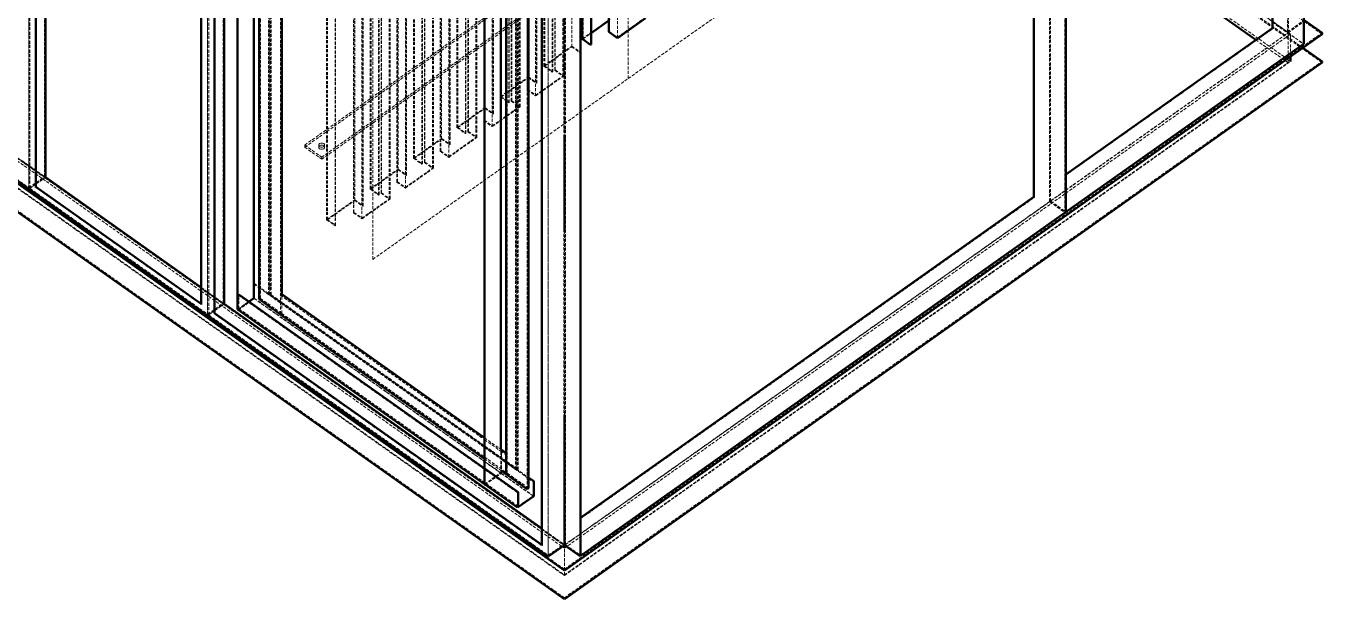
# Model space of a CAD drawing. Header units: millimetres. Extents: x 589 to 12190, y 300 to 8700.
# Drawn here: x 1816 to 3431, y 688 to 1402 of the extents above; entities that cross this region are included whole.
import ezdxf

# ---------------------------------------------------------------- set-up
doc = ezdxf.new("R2010")
doc.units = ezdxf.units.MM
doc.linetypes.add('Hidden', pattern=[15, 5, -3, 5, -2])
for name, color, linetype, lineweight in [('Default', 7, 'Continuous', 50), ('Edges', 7, 'Hidden', 15), ('HiddenEdges', 2, 'Hidden', 15), ('HiddenSilhouettes', 2, 'Hidden', 15), ('HiddenWires', 7, 'Hidden', 15), ('Silhouettes', 7, 'Continuous', 50), ('Wires', 7, 'Hidden', 15)]:
    doc.layers.add(name, color=color, linetype=linetype, lineweight=lineweight)

# ---------------------------------------------------------------- blocks, each defined once
blk = doc.blocks.new('Isometric')
at = {"layer": 'Edges'}
for points in [[(1863.650626169547, -1528.81164213753), (1863.650761888882, 159.4763739560417)], [(1838.477554274986, -1511.011591890284), (1838.477687132474, 141.6763196615316)], [(1813.304573582638, -1503.638581766499), (1813.304704416501, 123.8763304494464)], [(-253.1442406604383, -1769.660158857627), (-253.1441048046804, -79.67512111748465)], [(-242.537637487073, -1766.553558077629), (-242.5375033366176, -97.78172258760696)], [(1467.670894372296, -1808.811633943153), (1467.671030091632, -120.5236178495807)], [(1468.519387866578, -1809.060186412873), (1468.519523722335, -119.0751486727308)], [(1417.324755468646, -1783.638634607283), (1417.324886302508, -156.1237223913381)], [(43.84062431954362, -1979.660175600026), (43.84076017530151, -289.6751378598833)], [(54.44722749290804, -1976.553574820027), (54.44736164336337, -307.7817393300052)], [(-1866.762006890896, -630.6600680500462), (636.396134848756, -2400.660204958135)], [(-1840.599061282694, -659.5362193291564), (636.3961340146302, -2411.036358968734)], [(-1866.762010699405, -678.0362208040824), (636.396136989013, -2448.036361918585)], [(609.5260814242706, -2379.660207490308), (609.526217280028, -689.6751697501661)], [(679.8831377737974, -1530.758667846872), (679.8832025752904, -724.657001561252)], [(724.4308640640802, -1519.258666930026), (724.4309288655722, -713.1570006444058)], [(636.3961919389694, -1684.483416904638), (636.3962534905536, -918.8091517162547)], [(94.75231909694685, -1970.405350273822), (94.75238824127473, -1110.280745317998)], [(164.6851818131445, -1977.75793663263), (164.685243253215, -1213.470856596686)], [(504.8742754978739, -2260.405373394277), (504.8743446422022, -1400.280768438453)], [(1469.367920943171, -1746.838554360077), (1813.304573582638, -1503.638581766499)], [(1812.456079923681, -1503.038606132728), (1813.304573582638, -1503.638581766499)], [(636.3961407975221, -2400.660209164548), (1895.046139763605, -1510.660138208652)], [(1469.367918919546, -1772.011553695947), (1838.477597240431, -1511.011561509122)], [(1469.367916057698, -1807.611658237704), (1863.650626169547, -1528.81164213753)], [(636.396136989013, -2448.036361918585), (1895.046135955096, -1558.036290962689)], [(-241.6891085334773, -1761.911628301363), (-225.4256562151486, -1750.411629311024)], [(-242.537637487073, -1766.553558077629), (-241.689108858403, -1765.953557648323)], [(663.2662362120841, -2316.838599803741), (1417.324755468646, -1783.638634607283)], [(1416.476261809689, -1783.038658973512), (1417.324755468646, -1783.638634607283)], [(663.2662341884584, -2342.011599139611), (1442.497822477735, -1791.011583695906)], [(1442.497822477735, -1791.011583695906), (1467.670894372296, -1808.811633943153)], [(663.266231326611, -2377.611703681368), (1467.670894372296, -1808.811633943153)], [(636.396155008018, -2143.887976017667), (636.3961796286521, -1837.618269942314)], [(120.4910064303544, -1927.598032653361), (129.329842264242, -1933.848033552312)], [(94.75232107509783, -1945.798034092448), (558.6143959009742, -2273.79806024248)], [(120.4910045431534, -1951.073973759199), (503.7429248641142, -2222.07401172202)], [(54.44722749290804, -1976.553574820027), (55.29575612157851, -1975.953574390722)], [(54.44722749290804, -1976.553574820027), (598.9194799562079, -2361.553605514424)], [(576.9284596317311, -2250.348058384833), (584.3530812562303, -2255.598058803393)], [(584.3530812562303, -2255.598058803393), (585.4844520586767, -2254.798058727691)], [(558.6143939228232, -2298.405376423854), (558.6143959009742, -2273.79806024248)], [(636.3961375819731, -2360.66020597552), (636.3961426977012, -2297.022829055344)], [(636.3961406269918, -2402.781529338984), (636.3961407975221, -2400.660209164548)], [(636.3961368184828, -2450.15768209302), (636.396136989013, -2448.036361918585)]]:
    blk.add_lwpolyline(points, dxfattribs=at)
for points in [[(1442.497822477735, -1791.011583695906, 0), (1442.497955335223, -138.3236721440908, 0)], [(662.4177031354911, -2379.060231856537, 0), (662.417838991249, -689.0751941163946, 0)], [(574.8071382140715, -2267.757959753085, 0), (574.8072057241952, -1427.962125197551, 0)], [(1838.477597240426, -1511.011622271438, 0), (1863.650626169547, -1528.81164213753, 0)], [(636.3961340146302, -2411.036358968734, 0), (1842.720234147293, -1558.036290962689, 0)], [(-242.537637487073, -1766.553558077629, 0), (33.23402285148177, -1961.553573624141, 0)], [(164.6851843710983, -1945.938134016093, 0), (503.742927789126, -2185.688169086819, 0)], [(55.29575644650413, -1971.911645043761, 0), (71.55920876483333, -1960.411646053422, 0)], [(530.6129638690923, -2204.688154244454, 0), (539.4517997029802, -2210.938155143405, 0)], [(531.4129638228014, -2241.639684353111, 0), (584.3530793690293, -2279.073999909231, 0)], [(584.3530793690293, -2279.073999909231, 0), (584.3530812562303, -2255.598058803393, 0)], [(558.6143959009742, -2273.79806024248, 0), (559.7457656076022, -2272.998060941639, 0)], [(559.7457637204016, -2296.474002047477, 0), (584.3530793690293, -2279.073999909231, 0)], [(636.3961340146302, -2411.036358968734, 0), (636.3961346782257, -2402.781525132571, 0)]]:
    blk.add_polyline3d(points, dxfattribs=at)
blk.add_polyline3d([(1838.477597240426, -1511.011622271438, 0)], close=True, dxfattribs=at)
at = {"layer": 'HiddenEdges'}
for points in [[(-634.274957512054, 238.7186812564878), (1842.720237785271, -1512.781458383089)], [(-608.1120080953433, 257.218682731414), (1895.046139593075, -1512.781458383088)], [(-608.1120119038521, 209.8425299773776), (1895.046135784566, -1560.157611137125)], [(-227.1226780934803, -1749.211653605576), (-227.1225423741439, -60.92363751200355)], [(-253.1442056225128, -1767.611654691059), (-253.1440699031764, -79.32363859748693)], [(1442.49782231306, -1790.660160531856), (1442.497958168818, -100.6751227917134)], [(1468.519351933931, -1746.23863200701), (1468.51948360601, -108.2966837060053)], [(69.86214372812674, -1959.211639830394), (69.86227944746315, -270.9236237368223)], [(34.08255148015178, -1960.953573194837), (34.0826856306071, -292.1817377048151)], [(43.8406161990938, -1977.611640915878), (43.84075191843021, -289.3236248223056)], [(-1838.477741230248, -660.1575393840037), (636.3961336029338, -2410.157678903992)], [(635.5476008328528, -2359.211671720676), (635.5477365521897, -670.9236556271044)], [(662.4176672028434, -2316.238677450674), (662.4177988749229, -678.2967291496689)], [(599.7680085848779, -2360.953605085119), (599.7681427353332, -692.1817695950976)], [(609.5260733038208, -2377.61167280616), (609.5262090231563, -689.3236567125882)], [(711.1372643573263, -1508.658659981418), (711.1373291588193, -702.556993695797)], [(648.7703965004594, -1533.958649791446), (648.7704613019519, -727.8569835058258)], [(662.0640392691207, -1543.358674954933), (662.0641040706128, -737.257008669312)], [(616.2435310845012, -1575.75867143453), (616.2435958859942, -769.6570051489093)], [(621.1932782714466, -1572.25867115549), (621.1933430729396, -766.1570048698693)], [(576.6455089192568, -1584.958653857459), (576.6455737207493, -778.8569875718379)], [(589.9391516879182, -1594.358679020945), (589.9392164894107, -788.2570127353242)], [(549.068390690245, -1623.258675221502), (549.068455491737, -817.1570089358815)], [(575.372770086828, -1604.658667635088), (575.3728348883196, -798.5570013494669)], [(504.5206213380548, -1635.95865792347), (504.5206861395473, -829.8569916378499)], [(517.8142641067161, -1645.358683086957), (517.8143289082086, -839.257016801336)], [(544.1186435032996, -1626.758675500542), (544.1187083047917, -820.6570092149216)], [(516.5414822123794, -1666.258678649708), (516.5415470138714, -860.1570123640872)], [(432.3957337568522, -1686.958661989482), (432.3957985583447, -880.8569957038617)], [(471.9937559220966, -1677.758679566554), (471.9938207235896, -871.6570132809334)], [(476.943503109042, -1674.258679287514), (476.943567910535, -868.1570130018933)], [(431.1229949244234, -1706.658675767111), (431.123059725915, -900.5570094814907)], [(445.6893765255136, -1696.358687152969), (445.6894413270061, -890.257020867348)], [(399.8688683408946, -1728.758683632566), (399.8689331423866, -922.6570173469456)], [(404.8186155278399, -1725.258683353526), (404.818680329332, -919.1570170679054)], [(444.4165946311764, -1717.25868271572), (444.4166594326693, -911.1570164300995)], [(360.2708461756497, -1737.958666055494), (360.2709109771422, -931.8569997698739)], [(373.5644889443111, -1747.358691218981), (373.5645537458036, -941.2570249333601)], [(358.9981073432205, -1757.658679833123), (358.9981721447134, -951.557013547503)], [(372.2917070499743, -1768.258686781732), (372.2917718514664, -962.1570204961113)], [(288.1459585944472, -1788.958670121506), (288.1460233959397, -982.8570038358855)], [(327.7439807596916, -1779.758687698578), (327.7440455611845, -973.6570214129572)], [(332.693727946637, -1776.258687419538), (332.6937927481299, -970.1570211339172)], [(286.8732197620184, -1808.658683899135), (286.8732845635104, -1002.557017613515)], [(301.439601363109, -1798.358695284992), (301.4396661646015, -992.2570289993719)], [(255.6190931784895, -1830.75869176459), (255.6191579799815, -1024.657025478969)], [(300.1668194687713, -1819.258690847744), (300.1668842702643, -1013.157024562123)], [(120.4910054193997, -1950.605349458192), (120.4910745637276, -1090.480744502368)], [(131.4511608827816, -1951.257934579504), (131.4512305159642, -1085.052196684868)], [(148.4924364452754, -1945.798034092448), (148.4925035205042, -1111.412098814349)], [(-1032.375960876972, -1180.660111899185), (-226.2741845027354, -1750.660157342838)], [(-1031.527432822276, -1180.908639931), (-225.4256564480393, -1750.908685374653)], [(145.0983259723289, -1944.998035566467), (145.0983887274583, -1164.352211374077)], [(541.573117283709, -2241.257957699959), (541.5731869168917, -1375.052219805323)], [(530.6129780047177, -2240.60538402274), (530.613047149046, -1380.480779066916)], [(1838.47759720047, -1511.508666312145), (1838.477607915882, -1378.213710829284)], [(557.4830220437566, -2236.598057288605), (557.4830891189854, -1402.212122010506)], [(559.4629209691107, -2235.198057141225), (559.4629880443404, -1400.812121863127)], [(531.7443336337278, -2216.798055698114), (531.7443963888581, -1436.152231505724)], [(555.2202715836625, -2234.998051057527), (555.2203343387919, -1454.352226865137)], [(1812.45608085836, -1491.411618925398), (1837.629060519561, -1509.211603953809)], [(-226.2741845709475, -1751.50868544633), (-226.2741668725539, -1531.348563866961)], [(636.3961336029338, -2410.157678903992), (1838.477593289642, -1560.157611137125)], [(233.3452377559738, -1720.442682703963), (233.3452380401909, -1716.907149079904)], [(1469.367845592887, -1746.838607640781), (1469.367920943171, -1746.838554360077)], [(1444.194844163137, -1789.811607990458), (1469.367918919546, -1772.011553695947)], [(636.3961375819731, -2360.66020597552), (1442.49782231306, -1790.660160531856)], [(70.71068040903447, -1961.508702188729), (70.71069036842937, -1837.618269942314)], [(120.4910064303544, -1927.598032653361), (121.6223772328008, -1926.798032577659)], [(129.329842264242, -1933.848033552312), (209.8057896594451, -1990.753122979991)], [(95.88368889452477, -1968.473975897445), (95.88369078172627, -1944.998034791607)], [(121.6223752546498, -1951.405348759034), (585.4844500805257, -2279.405374909065)], [(147.3610656428291, -1946.598034168149), (148.4924364452754, -1945.798034092448)], [(148.4924364452754, -1945.798034092448), (558.6143928462029, -2235.798057212903)], [(70.71068047724611, -1960.660174085237), (636.3961375819731, -2360.66020597552)], [(473.7615463962939, -2177.398032772707), (576.9284596317311, -2250.348058384833)], [(503.742927789126, -2185.688169086819), (530.6129638690923, -2204.688154244454)], [(530.6129628312815, -2217.598055773816), (531.7443336337278, -2216.798055698114)], [(663.2661608618, -2316.838653084445), (663.2662362120841, -2316.838599803741)], [(636.3961346782257, -2402.781525132571), (636.396137652609, -2365.781526389133)], [(636.396137513761, -2361.508734079011), (636.3961375819731, -2360.66020597552)]]:
    blk.add_lwpolyline(points, dxfattribs=at)
blk.add_lwpolyline([(1838.477597268682, -1510.660138208653)], close=True, dxfattribs=at)
for points in [[(588.6663697935805, -1615.258674583696, 0), (588.666434595074, -809.1570082980754, 0)], [(503.2478825056251, -1655.658671701099, 0), (503.2479473071185, -849.5570054154789, 0)], [(1273.640633658237, -1110.908658788091, 0), (1839.326090762963, -1510.908690678374, 0)], [(121.6223772328008, -1926.798032577659, 0), (121.6224399879306, -1146.152208385269, 0)], [(1812.456080790148, -1492.26014702889, 0), (1838.477554303242, -1510.660107827498, 0)], [(1838.477597268682, -1510.660138208653, 0), (1864.499162822199, -1529.06016408967, 0)], [(-251.4471837441811, -1768.811630396508, 0), (-241.6891085334773, -1761.911628301363, 0)], [(-226.2741845027354, -1750.660157342838, 0), (70.71068047724657, -1960.660174085237, 0)], [(-225.4256564480393, -1750.908685374653, 0), (71.55920853194266, -1960.908702117051, 0)], [(93.62094926169675, -1969.605350972981, 0), (120.4910054193997, -1950.605349458192, 0)], [(120.4910054193997, -1950.605349458192, 0), (121.6223752546498, -1951.405348759034, 0)], [(129.3298407440989, -1952.757934639488, 0), (131.4511608827816, -1951.257934579504, 0)], [(131.4511608827816, -1951.257934579504, 0), (166.8065019518272, -1976.257936572647, 0)], [(148.4924364452754, -1945.798034092448, 0), (149.3409645681832, -1945.19803402077, 0)], [(43.84062431954317, -1979.660175600025, 0), (70.71068047724611, -1960.660174085237, 0)], [(45.53768123579994, -1978.811647138906, 0), (55.29575644650413, -1971.911645043761, 0)], [(70.71068040903401, -1961.508702188729, 0), (71.5592085319422, -1960.908702117051, 0)], [(71.5592085319422, -1960.908702117051, 0), (637.2446656366687, -2360.908734007334, 0)], [(166.8065019518272, -1976.257936572647, 0), (541.573117283709, -2241.257957699959, 0)], [(531.7443336337278, -2216.798055698114, 0), (556.3516423861088, -2234.198050981825, 0)], [(539.4517997029802, -2210.938155143405, 0), (541.5731198416629, -2209.438155083421, 0)], [(503.7429248641142, -2222.07401172202, 0), (531.4129638228014, -2241.639684353111, 0)], [(503.7429218470147, -2259.605385537529, 0), (530.6129780047177, -2240.60538402274, 0)], [(530.6129780047177, -2240.60538402274, 0), (531.7443316555768, -2241.405371879488, 0)], [(539.4517971450264, -2242.757957759943, 0), (541.573117283709, -2241.257957699959, 0)], [(541.573117283709, -2241.257957699959, 0), (576.9284583527542, -2266.257959693102, 0)], [(638.09315943205, -2359.811653434122, 0), (663.2662341884584, -2342.011599139611, 0)], [(636.3961336029338, -2410.157678903992, 0), (636.3961375819731, -2360.66020597552, 0)]]:
    blk.add_polyline3d(points, dxfattribs=at)
at = {"layer": 'HiddenSilhouettes'}
for points in [[(-608.1120117333219, 211.9638501518134), (1863.046141326811, -1535.408877245328)], [(-634.2749611500326, 193.4638486768877), (1842.720234147293, -1558.036290962689)], [(-226.2741845027354, -1750.660157342838), (-226.2740486469779, -60.67511960269576)], [(-251.4471837441811, -1768.811630396508), (-251.4470480248447, -80.52361430293558)], [(70.71068047724657, -1960.660174085237), (70.71081633300446, -270.6751363450944)], [(45.53768123579994, -1978.811647138906), (45.5378169551368, -290.5236310453342)], [(637.2446656366687, -2360.908734007334), (637.2448014924298, -670.9236617067788)], [(638.09315943205, -2359.811653434122), (638.0932951513864, -671.5236373405498)], [(667.4380317260016, -1520.758636532034), (667.4380965274936, -714.656970246414)], [(662.9125759899853, -1542.758668803581), (662.9126407914782, -736.6570025179606)], [(602.1013946568837, -1565.758670637273), (602.1014594583758, -759.6570043516522)], [(603.7984250367053, -1565.758640119692), (603.7984898381974, -759.6569738340716)], [(617.0920678053667, -1575.158665283178), (617.0921326068587, -769.0569989975579)], [(620.3447415505821, -1572.858677306841), (620.3448063520746, -766.7570110212209)], [(590.7876884087832, -1593.758672869593), (590.7877532102752, -787.6570065839724)], [(633.6383843192434, -1582.258702470328), (633.6384491207359, -776.1570361847071)], [(635.335414699065, -1582.258671952747), (635.335479500558, -776.1570056671262)], [(529.9765070756812, -1616.758674703285), (529.9765718771741, -810.6570084176642)], [(531.6735374555028, -1616.758644185704), (531.6736022569958, -810.6569779000836)], [(548.21985396938, -1623.858681372853), (548.2199187708725, -817.757015087233)], [(574.524233365963, -1605.258673786439), (574.5242981674555, -799.1570075008183)], [(518.6628008275807, -1644.758676935605), (518.6628656290736, -838.6570106499846)], [(544.9671802241642, -1626.15866934919), (544.9672450256571, -820.0570030635697)], [(561.5134967380413, -1633.25870653634), (561.5135615395338, -827.1570402507189)], [(563.2105271178634, -1633.258676018759), (563.2105919193555, -827.1570097331385)], [(502.399345784761, -1656.258677852451), (502.3994105862535, -850.1570115668303)], [(457.8516194944791, -1667.758678769297), (457.8516842959712, -861.6570124836762)], [(459.5486498743007, -1667.758648251716), (459.5487146757928, -861.6569819660958)], [(472.8422926429621, -1677.158673415202), (472.8423574444541, -871.057007129582)], [(476.0949663881775, -1674.858685438865), (476.09503118967, -868.7570191532452)], [(489.3886091568388, -1684.258710602352), (489.3886739583313, -878.1570443167311)], [(491.0856395366604, -1684.258680084771), (491.0857043381534, -878.1570137991505)], [(430.2744582035584, -1707.258681918463), (430.2745230050509, -901.1570156328426)], [(446.5379132463786, -1695.758681001617), (446.5379780478706, -889.6570147159966)], [(385.7267319132761, -1718.758682835309), (385.7267967147691, -912.6570165496883)], [(387.4237622930978, -1718.758652317728), (387.4238270945907, -912.6569860321076)], [(400.7174050617591, -1728.158677481214), (400.7174698632521, -922.057011195594)], [(403.9700788069749, -1725.858689504877), (403.9701436084674, -919.757023219257)], [(374.4130256651756, -1746.758685067629), (374.4130904666686, -940.6570187820084)], [(417.2637215756363, -1735.258714668363), (417.2637863771288, -929.1570483827429)], [(418.9607519554584, -1735.258684150783), (418.9608167569504, -929.1570178651623)], [(313.6018443320741, -1769.758686901321), (313.6019091335661, -963.6570206157003)], [(315.2988747118957, -1769.75865638374), (315.2989395133877, -963.6569900981196)], [(358.1495706223559, -1758.258685984475), (358.1496354238484, -952.1570196988544)], [(328.592517480557, -1779.158681547226), (328.5925822820491, -973.0570152616056)], [(331.8451912257724, -1776.858693570889), (331.8452560272649, -970.7570272852686)], [(345.1388339944338, -1786.258718734375), (345.1388987959263, -980.1570524487547)], [(346.8358643742554, -1786.258688216795), (346.8359291757479, -980.1570219311743)], [(286.0246830411534, -1809.258690050487), (286.0247478426459, -1003.157023764866)], [(302.2881380839735, -1797.758689133641), (302.2882028854656, -991.6570228480205)], [(241.4769567508711, -1820.758690967333), (241.4770215523645, -1014.657024681712)], [(243.1739871306927, -1820.758660449752), (243.1740519321856, -1014.656994164131)], [(256.4676298993541, -1830.158685613239), (256.467694700847, -1024.057019327618)], [(121.6223752546498, -1951.405348759034), (121.6224443989777, -1091.280743803209)], [(147.3610656428291, -1946.598034168149), (147.3611327180579, -1112.212098890051)], [(-1032.375960945184, -1181.508640002677), (-226.2741845709475, -1751.50868544633)], [(146.2296967747752, -1944.198035490766), (146.2297595299046, -1163.552211298375)], [(-1057.548960118418, -1198.811584952854), (-253.1442404957597, -1767.611630031949)], [(205.0609651849545, -1696.90714748539), (629.3250097802625, -1396.907123567672)], [(531.7443316555768, -2241.405371879488), (531.7444007999052, -1381.280766923665)], [(205.0609649007374, -1700.442681109449), (629.3250094960454, -1400.442657191732)], [(558.6143928462029, -2235.798057212903), (558.6144599214317, -1401.412121934804)], [(556.3516423861088, -2234.198050981825), (556.3517051412382, -1453.552226789435)], [(665.7410013461804, -1520.758667049615), (712.4100462516644, -1487.758664418666)], [(1837.629060519561, -1509.211603953809), (1863.65062311477, -1490.811578072792)], [(636.3961375819731, -2360.66020597552), (1838.477597268682, -1510.660138208653)], [(636.396137652609, -2365.781526389133), (1842.720237785271, -1512.781458383089)], [(667.4380317260016, -1520.758636532034), (680.7316744946629, -1530.158661695521)], [(710.2887276364618, -1509.258666132769), (711.1372643573263, -1508.658659981418)], [(1842.720234810887, -1549.781465539353), (1842.720237785271, -1512.781458383089)], [(603.7984250367053, -1565.758640119692), (648.7703965004594, -1533.958649791446)], [(648.7703965004594, -1533.958649791446), (662.0640392691207, -1543.358674954933)], [(602.1013946568837, -1565.758670637273), (616.2435310845012, -1575.75867143453)], [(603.7984250367053, -1565.758640119692), (617.0920678053667, -1575.158665283178)], [(531.6735374555028, -1616.758644185704), (576.6455089192568, -1584.958653857459)], [(576.6455089192568, -1584.958653857459), (589.9391516879182, -1594.358679020945)], [(576.6455519811648, -1583.758672072336), (590.7876884087832, -1593.758672869593)], [(588.6663697935805, -1615.258674583696), (635.335414699065, -1582.258671952747)], [(588.6664128554894, -1614.058692798573), (633.6383843192434, -1582.258702470328)], [(616.2435310845012, -1575.75867143453), (617.0920678053667, -1575.158665283178)], [(620.3447415505821, -1572.858677306841), (621.1932782714466, -1572.25867115549)], [(620.3447415505821, -1572.858677306841), (633.6383843192434, -1582.258702470328)], [(575.372770086828, -1604.658667635088), (588.6664128554894, -1614.058692798573)], [(459.5486498743007, -1667.758648251716), (504.5206213380548, -1635.95865792347)], [(504.5206213380548, -1635.95865792347), (517.8142641067161, -1645.358683086957)], [(529.9765070756812, -1616.758674703285), (544.1186435032996, -1626.758675500542)], [(531.6735374555028, -1616.758644185704), (544.9671802241642, -1626.15866934919)], [(548.21985396938, -1623.858681372853), (561.5134967380413, -1633.25870653634)], [(549.068390690245, -1623.258675221502), (563.2105271178634, -1633.258676018759)], [(502.399345784761, -1656.258677852451), (503.2478825056251, -1655.658671701099)], [(502.399345784761, -1656.258677852451), (516.5414822123794, -1666.258678649708)], [(503.2478825056251, -1655.658671701099), (516.5415252742869, -1665.058696864585)], [(517.8142641067161, -1645.358683086957), (518.6628008275807, -1644.758676935605)], [(457.8516194944791, -1667.758678769297), (471.9937559220966, -1677.758679566554)], [(459.5486498743007, -1667.758648251716), (472.8422926429621, -1677.158673415202)], [(471.9937559220966, -1677.758679566554), (472.8422926429621, -1677.158673415202)], [(476.0949663881775, -1674.858685438865), (476.943503109042, -1674.258679287514)], [(476.0949663881775, -1674.858685438865), (489.3886091568388, -1684.258710602352)], [(476.943503109042, -1674.258679287514), (491.0856395366604, -1684.258680084771)], [(205.0609649007374, -1700.442681109449), (205.0609651849545, -1696.90714748539)], [(205.0609649007374, -1700.442681109449), (233.3452377559738, -1720.442682703963)], [(205.0609651849545, -1696.90714748539), (233.3452380401909, -1716.907149079904)], [(236.8807808350753, -1694.407160387889), (238.1748740754492, -1695.992077832357), (238.174831064196, -1697.822186620841), (236.8807705393206, -1699.407147684704), (234.6392973592356, -1700.322186820156), (232.0511328962875, -1700.322217337736), (229.8097027274548, -1699.407147684704), (228.5155987893827, -1697.822217138422), (228.5156418006363, -1695.992108349937), (229.8097023255118, -1694.407147286075), (232.0511755055963, -1693.492108150623), (234.6393399685444, -1693.492077633043), (236.8807701373767, -1694.407147286075)], [(228.5156415164192, -1699.527641973997), (229.8097020412947, -1697.942680910135), (232.0511752213793, -1697.027641774682), (234.6393396843273, -1697.027611257102), (236.8807808350753, -1697.942694360039), (238.1748737912321, -1699.527611456416), (238.1748307799789, -1701.357720244901), (236.8807702551035, -1702.942681308763), (234.6392970750185, -1703.857720444215), (232.0511326120704, -1703.857750961796), (229.8097024432377, -1702.942681308763), (228.5155985051656, -1701.357750762482)], [(228.5155985051656, -1701.357750762482), (228.5155987893827, -1697.822217138422)], [(238.1748737912321, -1699.527611456416), (238.1748740754492, -1695.992077832357)], [(385.7267319132761, -1718.758682835309), (432.3957768187602, -1685.75868020436)], [(432.3957337568522, -1686.958661989482), (445.6893765255136, -1696.358687152969)], [(432.3957768187602, -1685.75868020436), (446.5379132463786, -1695.758681001617)], [(444.4165946311764, -1717.25868271572), (491.0856395366604, -1684.258680084771)], [(444.4166376930848, -1716.058700930597), (489.3886091568388, -1684.258710602352)], [(385.7267319132761, -1718.758682835309), (399.8688683408946, -1728.758683632566)], [(387.4237622930978, -1718.758652317728), (400.7174050617591, -1728.158677481214)], [(431.1229949244234, -1706.658675767111), (444.4166376930848, -1716.058700930597)], [(315.2988747118957, -1769.75865638374), (360.2708461756497, -1737.958666055494)], [(360.2708461756497, -1737.958666055494), (373.5644889443111, -1747.358691218981)], [(372.2917070499743, -1768.258686781732), (418.9607519554584, -1735.258684150783)], [(372.2917501118818, -1767.058704996609), (417.2637215756363, -1735.258714668363)], [(403.9700788069749, -1725.858689504877), (404.8186155278399, -1725.258683353526)], [(403.9700788069749, -1725.858689504877), (417.2637215756363, -1735.258714668363)], [(404.8186155278399, -1725.258683353526), (418.9607519554584, -1735.258684150783)], [(-253.1442056225128, -1767.611654691059), (-227.1226780934803, -1749.211653605576)], [(-226.2741845709475, -1751.50868544633), (-225.4256564480393, -1750.908685374653)], [(358.1495706223559, -1758.258685984475), (358.9981073432205, -1757.658679833123)], [(358.1495706223559, -1758.258685984475), (372.2917070499743, -1768.258686781732)], [(358.9981073432205, -1757.658679833123), (372.2917501118818, -1767.058704996609)], [(1468.519392916721, -1746.238660986219), (1469.367845592887, -1746.838607640781)], [(-253.1442056225128, -1767.611654691059), (-253.1442404957597, -1767.611630031949)], [(300.1668194687713, -1819.258690847744), (346.8358643742554, -1786.258688216795)], [(300.1668625306797, -1818.058709062621), (345.1388339944338, -1786.258718734375)], [(313.6018443320741, -1769.758686901321), (327.7439807596916, -1779.758687698578)], [(315.2988747118957, -1769.75865638374), (328.592517480557, -1779.158681547226)], [(327.7439807596916, -1779.758687698578), (328.592517480557, -1779.158681547226)], [(331.8451912257724, -1776.858693570889), (332.693727946637, -1776.258687419538)], [(331.8451912257724, -1776.858693570889), (345.1388339944338, -1786.258718734375)], [(332.693727946637, -1776.258687419538), (346.8358643742554, -1786.258688216795)], [(241.4769567508711, -1820.758690967333), (288.1460016563551, -1787.758688336384)], [(243.1739871306927, -1820.758660449752), (288.1459585944472, -1788.958670121506)], [(288.1459585944472, -1788.958670121506), (301.439601363109, -1798.358695284992)], [(288.1460016563551, -1787.758688336384), (302.2881380839735, -1797.758689133641)], [(301.439601363109, -1798.358695284992), (302.2881380839735, -1797.758689133641)], [(1442.49782231306, -1790.660160531856), (1467.670894400546, -1808.460210915521)], [(1444.194844163137, -1789.811607990458), (1469.367916057698, -1807.611658237704)], [(241.4769567508711, -1820.758690967333), (255.6190931784895, -1830.75869176459)], [(243.1739871306927, -1820.758660449752), (256.4676298993541, -1830.158685613239)], [(286.0246830411534, -1809.258690050487), (300.1668194687713, -1819.258690847744)], [(286.8732197620184, -1808.658683899135), (300.1668625306797, -1818.058709062621)], [(71.55920853194266, -1960.908702117051), (71.55921844310433, -1837.618269942314)], [(255.6190931784895, -1830.75869176459), (256.4676298993541, -1830.158685613239)], [(43.8406244842231, -1977.611635057406), (69.86214372812674, -1959.211639830394)], [(95.88368889452477, -1968.473975897445), (112.4836856653533, -1956.736004010073)], [(166.8065019518272, -1976.257936572647), (166.806504509781, -1944.438133956109)], [(33.23402294794823, -1960.353572901956), (34.08255148015178, -1960.953573194837)], [(45.53768123579994, -1978.811647138906), (609.5260733038208, -2377.61167280616)], [(70.71068040903401, -1961.508702188729), (636.396137513761, -2361.508734079011)], [(164.6851818131445, -1977.75793663263), (166.8065019518272, -1976.257936572647)], [(503.7429280302922, -2182.688169307912), (530.6129641102584, -2201.688154465547)], [(503.7429252311726, -2217.507971703357), (531.7443319849631, -2237.307956754794)], [(530.6129628312815, -2217.598055773816), (530.6129641102584, -2201.688154465547)], [(555.2202715836625, -2234.998051057527), (556.3516423861088, -2234.198050981825)], [(557.4830220437566, -2236.598057288605), (558.6143928462029, -2235.798057212903)], [(558.6143928462029, -2235.798057212903), (559.4629209691107, -2235.198057141225)], [(662.4177081856342, -2316.238706429884), (663.2661608618, -2316.838653084445)], [(663.2662362120755, -2316.838706365137), (663.2661608618, -2316.838653084445)], [(598.9194822265408, -2333.311680079396), (635.5476008328528, -2359.211671720676)], [(598.9194800526743, -2360.353604792238), (599.7680085848779, -2360.953605085119)], [(598.9194799562079, -2361.553605514424), (599.7680085848779, -2360.953605085119)], [(609.5260733038208, -2377.61167280616), (635.5476008328528, -2359.211671720676)], [(636.396137513761, -2361.508734079011), (637.2446656366687, -2360.908734007334)]]:
    blk.add_lwpolyline(points, dxfattribs=at)
blk.add_lwpolyline([(609.5260815889492, -2377.61167866463)], close=True, dxfattribs=at)
for points in [[(1837.629060519561, -1509.211603953809, 0), (1837.629196238897, 179.0764121397624, 0)], [(1839.326090762963, -1510.908690678374, 0), (1839.326226590471, 178.7249240341371, 0)], [(1444.194844163137, -1789.811607990458, 0), (1444.194979882473, -101.523591896886, 0)], [(-1840.599057644715, -614.2813867495561, 0), (636.396137652609, -2365.781526389133, 0)], [(-1838.477737251209, -610.6600664555317, 0), (636.3961375819731, -2360.66020597552, 0)], [(149.3409645681832, -1945.19803402077, 0), (149.3410316434129, -1110.812098742672, 0)], [(233.3452380401909, -1716.907149079904, 0), (657.6092826354993, -1416.907125162186, 0)], [(233.3452377559738, -1720.442682703963, 0), (657.6092823512822, -1420.442658786246, 0)], [(724.4309071259877, -1518.058685144903, 0), (769.4028785897431, -1486.258694816658, 0)], [(1812.456080721935, -1493.108675132382, 0), (1838.47759720047, -1511.508666312145, 0)], [(1838.477597268682, -1510.660138208653, 0), (1864.499165780509, -1492.260108143953, 0)], [(667.4380317260016, -1520.758636532034, 0), (680.7316760059753, -1511.35860923123, 0)], [(711.1372643573263, -1508.658659981418, 0), (724.4309071259877, -1518.058685144903, 0)], [(1785.077603313909, -1522.398115245966, 0), (1838.477593289642, -1560.157611137125, 0)], [(1838.477593289642, -1560.157611137125, 0), (1838.477597268682, -1510.660138208653, 0)], [(1838.47759720047, -1511.508666312145, 0), (1839.326090762963, -1510.908690678374, 0)], [(-225.4256564480393, -1750.908685374653, 0), (-225.4256387978789, -1531.348563866961, 0)], [(602.1013946568837, -1565.758670637273, 0), (648.7704395623673, -1532.758668006324, 0)], [(648.7704395623673, -1532.758668006324, 0), (662.9125759899853, -1542.758668803581, 0)], [(662.0640392691207, -1543.358674954933, 0), (662.9125759899853, -1542.758668803581, 0)], [(529.9765070756812, -1616.758674703285, 0), (576.6455519811648, -1583.758672072336, 0)], [(621.1932782714466, -1572.25867115549, 0), (635.335414699065, -1582.258671952747, 0)], [(574.524233365963, -1605.258673786439, 0), (575.372770086828, -1604.658667635088, 0)], [(574.524233365963, -1605.258673786439, 0), (588.6663697935805, -1615.258674583696, 0)], [(589.9391516879182, -1594.358679020945, 0), (590.7876884087832, -1593.758672869593, 0)], [(457.8516194944791, -1667.758678769297, 0), (504.5206643999627, -1634.758676138348, 0)], [(504.5206643999627, -1634.758676138348, 0), (518.6628008275807, -1644.758676935605, 0)], [(516.5414822123794, -1666.258678649708, 0), (563.2105271178634, -1633.258676018759, 0)], [(516.5415252742869, -1665.058696864585, 0), (561.5134967380413, -1633.25870653634, 0)], [(544.1186435032996, -1626.758675500542, 0), (544.9671802241642, -1626.15866934919, 0)], [(548.21985396938, -1623.858681372853, 0), (549.068390690245, -1623.258675221502, 0)], [(387.4237622930978, -1718.758652317728, 0), (432.3957337568522, -1686.958661989482, 0)], [(445.6893765255136, -1696.358687152969, 0), (446.5379132463786, -1695.758681001617, 0)], [(430.2744582035584, -1707.258681918463, 0), (431.1229949244234, -1706.658675767111, 0)], [(430.2744582035584, -1707.258681918463, 0), (444.4165946311764, -1717.25868271572, 0)], [(-263.7508398581681, -1723.311631446715, 0), (-227.1226780934803, -1749.211653605576, 0)], [(313.6018443320741, -1769.758686901321, 0), (360.2708892375576, -1736.758684270372, 0)], [(360.2708892375576, -1736.758684270372, 0), (374.4130256651756, -1746.758685067629, 0)], [(399.8688683408946, -1728.758683632566, 0), (400.7174050617591, -1728.158677481214, 0)], [(-253.1442406604383, -1769.660158857627, 0), (-226.2741845027354, -1750.660157342838, 0)], [(-226.2741845709475, -1751.50868544633, 0), (70.71068040903447, -1961.508702188729, 0)], [(373.5644889443111, -1747.358691218981, 0), (374.4130256651756, -1746.758685067629, 0)], [(1468.519351933931, -1746.23863200701, 0), (1469.367921039634, -1745.638602956117, 0)], [(1469.367920943163, -1746.838660921474, 0), (1469.367845592887, -1746.838607640781, 0)], [(-251.4471837441811, -1768.811630396508, 0), (43.8406161990938, -1977.611640915878, 0)], [(286.0246830411534, -1809.258690050487, 0), (286.8732197620184, -1808.658683899135, 0)], [(33.23402512181428, -1933.311648189114, 0), (69.86214372812674, -1959.211639830394, 0)], [(121.6223772328008, -1926.798032577659, 0), (576.9284597603528, -2248.748058415329, 0)], [(94.75231909694685, -1970.405350273822, 0), (121.6223752546498, -1951.405348759034, 0)], [(145.0983259723289, -1944.998035566467, 0), (146.2296967747752, -1944.198035490766, 0)], [(147.3610656428291, -1946.598034168149, 0), (473.7615463962939, -2177.398032772707, 0)], [(149.3409645681832, -1945.19803402077, 0), (559.4629209691107, -2235.198057141225, 0)], [(33.23402285148177, -1961.553573624141, 0), (34.08255148015178, -1960.953573194837, 0)], [(95.88368889452477, -1968.473975897445, 0), (559.7457637204016, -2296.474002047477, 0)], [(530.6129628312815, -2217.598055773816, 0), (555.2202715836625, -2234.998051057527, 0)], [(539.4517999441464, -2207.938155364498, 0), (541.5731198416629, -2209.438155083421, 0)], [(503.7429239537873, -2233.398070936371, 0), (504.8742776046465, -2234.19805879312, 0)], [(504.8742754978739, -2260.405373394277, 0), (531.7443316555768, -2241.405371879488, 0)], [(662.4176672028434, -2316.238677450674, 0), (663.2662363085465, -2315.63864839978, 0)], [(662.4177081856342, -2316.238706429884, 0), (662.4176672028434, -2316.238677450674, 0)], [(638.09315943205, -2359.811653434122, 0), (663.266231326611, -2377.611703681368, 0)]]:
    blk.add_polyline3d(points, dxfattribs=at)
blk.add_polyline3d([(1468.519392916721, -1746.238660986219, 0)], close=True, dxfattribs=at)
at = {"layer": 'HiddenWires'}
for points in [[(318.1980477951706, -1886.508696209298), (318.1981125966627, -1080.407029923677)], [(318.1980477951706, -1886.508696209298), (663.2662904206218, -1642.50856855383)]]:
    blk.add_lwpolyline(points, dxfattribs=at)
at = {"layer": 'Silhouettes'}
for points in [[(1864.499162822199, -1529.06016408967), (1864.499298677957, 160.9248736504724)], [(-225.4256562151486, -1750.411629311024), (-225.4255243350258, -109.8817192560305)], [(1469.367916057698, -1807.611658237704), (1469.368051777034, -119.3236421441325)], [(1416.476261809689, -1783.038658973512), (1416.47639254709, -156.723698161527)], [(33.23402285148177, -1961.553573624141), (33.23415700193664, -292.7817381341201)], [(55.29575612157851, -1975.953574390722), (55.29589017556691, -308.381739622886)], [(71.55920876483333, -1960.411646053422), (71.55934064495523, -319.8817359984282)], [(-1866.762007061426, -632.781388224482), (636.3961346782257, -2402.781525132571)], [(-1866.762010869935, -680.1575409785182), (636.3961368184828, -2450.15768209302)], [(598.9194799562079, -2361.553605514424), (598.9196141066627, -692.7817700244027)], [(663.266231326611, -2377.611703681368), (663.2663670459478, -689.3236875877963)], [(710.2887276364618, -1509.258666132769), (710.2887924379538, -703.1569998471487)], [(665.7410013461804, -1520.758667049615), (665.741066147672, -714.6570007639946)], [(680.7316744946629, -1530.158661695521), (680.731739296155, -724.0569954099003)], [(93.62094926169675, -1969.605350972981), (93.62101840602509, -1109.480746017157)], [(-1059.246017034675, -1199.660113413974), (-253.1442406604383, -1769.660158857627)], [(129.3298407440989, -1952.757934639488), (129.3299021841699, -1188.470854603543)], [(166.806504509781, -1944.438133956109), (166.8065631507316, -1214.970856315609)], [(1469.36795693167, -1299.157678294825), (1785.077603313909, -1522.398115245966)], [(503.7429218470147, -2259.605385537529), (503.742990991343, -1399.480780581705)], [(530.6129641102584, -2201.688154465547), (530.6130227512099, -1472.220876825048)], [(724.4308640640802, -1519.258666930026), (771.0999089695642, -1486.258664299077)], [(1469.367921039634, -1745.638602956117), (1812.456079923681, -1503.038606132728)], [(1865.347653587162, -1489.660136761786), (1895.046139763605, -1510.660138208652)], [(636.3961406269918, -2402.781529338984), (1895.046139593075, -1512.781458383088)], [(710.2887276364618, -1509.258666132769), (724.4308640640802, -1519.258666930026)], [(1895.046139593075, -1512.781458383088), (1895.046139763605, -1510.660138208652)], [(679.8831377737974, -1530.758667846872), (680.7316744946629, -1530.158661695521)], [(1468.519387866578, -1809.060186412873), (1864.499162822199, -1529.06016408967)], [(1842.720234147293, -1558.036290962689), (1842.720234810887, -1549.781465539353)], [(636.3961368184828, -2450.15768209302), (1895.046135784566, -1560.157611137125)], [(1895.046135784566, -1560.157611137125), (1895.046135955096, -1558.036290962689)], [(636.3961796286521, -1837.618269942314), (636.396191938969, -1684.483416904638)], [(-225.4256562151486, -1750.411629311024), (33.23402512181428, -1933.311648189114)], [(-241.689108858403, -1765.953557648323), (33.23402294794823, -1960.353572901956)], [(663.2662363085465, -2315.63864839978), (1416.476261809689, -1783.038658973512)], [(662.4177031354911, -2379.060231856537), (1468.519387866578, -1809.060186412873)], [(164.6851843710983, -1945.938134016093), (166.806504509781, -1944.438133956109)], [(55.29575612157851, -1975.953574390722), (598.9194800526743, -2360.353604792238)], [(71.55920876483333, -1960.411646053422), (598.9194822265408, -2333.311680079396)], [(94.75231909694685, -1970.405350273822), (558.6143939228232, -2298.405376423854)], [(636.3961375819731, -2360.66020597552), (636.396155008018, -2143.887976017667)], [(530.6129641102584, -2201.688154465547), (539.4517999441464, -2207.938155364498)], [(531.7443319849631, -2237.307956754794), (539.4517971450264, -2242.757957759943)], [(585.4844500805257, -2279.405374909065), (585.4844520586767, -2254.798058727691)], [(558.6143939228232, -2298.405376423854), (585.4844500805257, -2279.405374909065)], [(559.7457637204016, -2296.474002047477), (559.7457656076022, -2272.998060941639)], [(609.5260814242706, -2379.660207490308), (636.3961375819731, -2360.66020597552)]]:
    blk.add_lwpolyline(points, dxfattribs=at)
for points in [[(1812.456079923681, -1503.038606132728, 0), (1812.456210661082, 123.2763546792562, 0)], [(-241.689108858403, -1765.953557648323, 0), (-241.6889748044141, -98.38172288048781, 0)], [(120.4910064303544, -1927.598032653361, 0), (120.4910663502824, -1182.220853704592, 0)], [(576.9284583527542, -2266.257959693102, 0), (576.9285258628779, -1426.462125137567, 0)], [(539.4517971450264, -2242.757957759943, 0), (539.4518585850974, -1478.470877723998, 0)], [(680.7316760059753, -1511.35860923123, 0), (710.2887291477741, -1490.458613668478, 0)], [(665.7410013461804, -1520.758667049615, 0), (679.8831377737974, -1530.758667846872, 0)], [(1863.046141326811, -1535.408877245328, 0), (1895.046135955096, -1558.036290962689, 0)], [(-253.1442406604383, -1769.660158857627, 0), (43.84062431954362, -1979.660175600026, 0)], [(1467.670894400546, -1808.460210915521, 0), (1468.519387866578, -1809.060186412873, 0)], [(120.4910045431534, -1951.073973759199, 0), (120.4910064303544, -1927.598032653361, 0)], [(94.75232107509783, -1945.798034092448, 0), (95.88369078172627, -1944.998034791607, 0)], [(95.88369078172627, -1944.998034791607, 0), (503.7429239537873, -2233.398070936371, 0)], [(112.4836856653533, -1956.736004010073, 0), (120.4910045431534, -1951.073973759199, 0)], [(129.3298407440989, -1952.757934639488, 0), (164.6851818131445, -1977.75793663263, 0)], [(166.806504509781, -1944.438133956109, 0), (503.7429280302922, -2182.688169307912, 0)], [(43.84062431954317, -1979.660175600025, 0), (609.5260814242706, -2379.660207490308, 0)], [(93.62094926169675, -1969.605350972981, 0), (94.75231909694685, -1970.405350273822, 0)], [(164.6851818131445, -1977.75793663263, 0), (503.7429252311726, -2217.507971703357, 0)], [(504.8742776046465, -2234.19805879312, 0), (559.7457656076022, -2272.998060941639, 0)], [(503.7429218470147, -2259.605385537529, 0), (504.8742754978739, -2260.405373394277, 0)], [(539.4517971450264, -2242.757957759943, 0), (574.8071382140715, -2267.757959753085, 0)], [(576.9284597603528, -2248.748058415329, 0), (585.4844520586767, -2254.798058727691, 0)], [(574.8071382140715, -2267.757959753085, 0), (576.9284583527542, -2266.257959693102, 0)], [(636.3961375819731, -2360.66020597552, 0), (662.4177031354911, -2379.060231856537, 0)]]:
    blk.add_polyline3d(points, dxfattribs=at)
blk.add_polyline3d([(636.3961375819731, -2360.66020597552, 0)], close=True, dxfattribs=at)
at = {"layer": 'Wires'}
for points in [[(742.4620923904786, -1586.50867229158), (742.4621571919715, -780.4070060059598)], [(742.4620923904786, -1586.50867229158), (1166.726136985788, -1286.508648373863)], [(663.2662904206218, -1642.50856855383), (742.4620923904786, -1586.50867229158)]]:
    blk.add_lwpolyline(points, dxfattribs=at)

msp = doc.modelspace()

# ---------------------------------------------------------------- block references
at = {"layer": 'Default', "xscale": 0.75, "yscale": 0.75, "zscale": 0.75}
msp.add_blockref('Isometric', (2010, 2526), dxfattribs=at)

doc.saveas('drawing.dxf')
